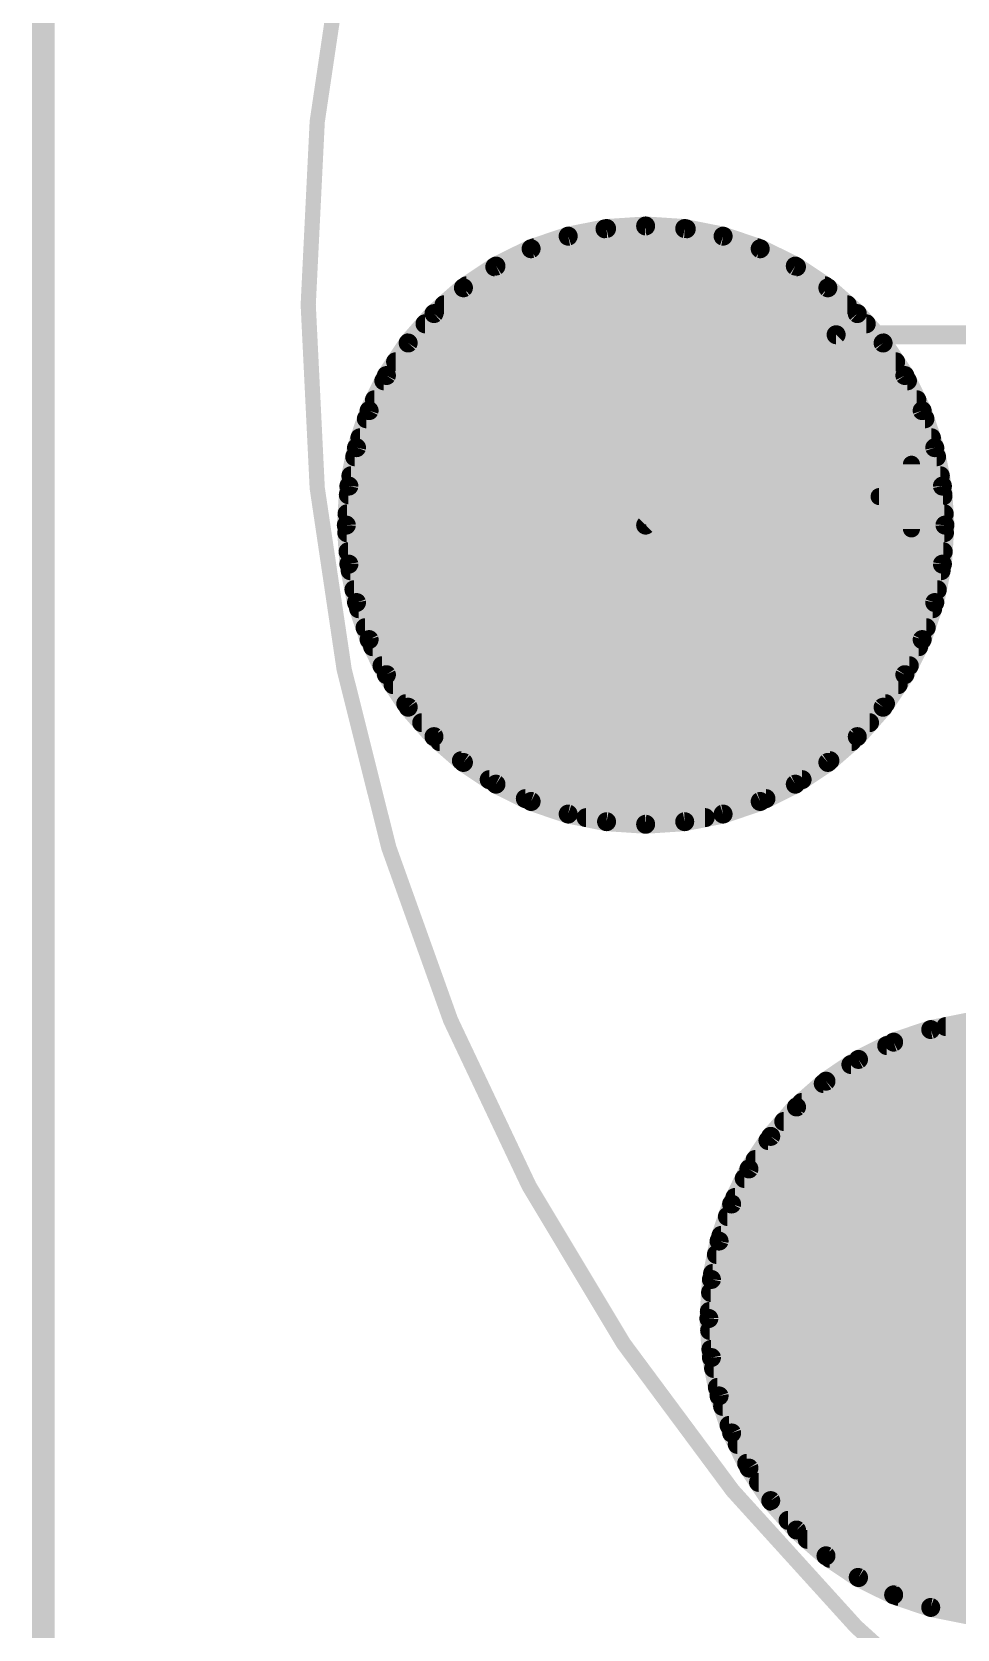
# Model space of a CAD drawing. Extents: x -28.7 to 28.7, y -28.7 to 28.7.
# Drawn here: x -28.69 to -16.33, y -17.71 to 3.65 of the extents above; entities that cross this region are included whole.
import ezdxf

# ---------------------------------------------------------------- set-up
doc = ezdxf.new("R2010")
doc.units = 0
for name, color, linetype in [('16', 132, 'CONTINUOUS'), ('17', 110, 'CONTINUOUS'), ('20', 53, 'CONTINUOUS'), ('21', 41, 'CONTINUOUS'), ('24', 53, 'CONTINUOUS')]:
    doc.layers.add(name, color=color, linetype=linetype)

# ---------------------------------------------------------------- blocks, each defined once
blk = doc.blocks.new('ROUNDP')
at = {"const_width": 0.5}
blk.add_lwpolyline([(0, -0.25, 1), (0, 0.25, 1), (0, -0.25)], format="xyb", dxfattribs=at)

msp = doc.modelspace()

# ---------------------------------------------------------------- linework, layer by layer
at = {"layer": '16'}
for points, const_width in [([(-28.54, -28.54), (-28.54, 28.54)], 0.3048), ([(-21.0125, 1.0202), (-21.5257, 0.9181)], 0.254), ([(-21.0335, 1.016), (-19.9472, 1.016)], 0.254), ([(-20.4903, 1.0544), (-21.0125, 1.0202)], 0.254), ([(-19.9681, 1.0202), (-20.4903, 1.0544)], 0.254), ([(-19.4549, 0.9181), (-19.9681, 1.0202)], 0.254), ([(-22.0212, 0.7499), (-22.4906, 0.5185)], 0.254), ([(-21.5257, 0.9181), (-22.0212, 0.7499)], 0.254), ([(-21.9856, 0.762), (-18.9952, 0.762)], 0.254), ([(-18.9594, 0.7499), (-19.4549, 0.9181)], 0.254), ([(-18.4901, 0.5184), (-18.9594, 0.7499)], 0.254), ([(-22.4906, 0.5185), (-22.9257, 0.2277)], 0.254), ([(-18.055, 0.2277), (-18.4901, 0.5184)], 0.254), ([(-22.5062, 0.508), (-18.4745, 0.508)], 0.254), ([(-22.9257, 0.2277), (-23.3191, -0.1173)], 0.254), ([(-22.8864, 0.254), (-18.0944, 0.254)], 0.254), ([(-17.6616, -0.1174), (-18.055, 0.2277)], 0.254), ([(-23.3191, -0.1173), (-23.6641, -0.5107)], 0.254), ([(-23.1854, 0), (-17.7954, 0)], 0.254), ([(-17.3165, -0.5108), (-17.6616, -0.1174)], 0.254), ([(-23.439, -0.254), (-17.5417, -0.254)], 0.254), ([(-23.6641, -0.5107), (-23.9549, -0.9458)], 0.254), ([(-23.6618, -0.508), (-17.319, -0.508)], 0.254), ([(-17.9442, -0.4), (-20.4903, -2.9461)], 0.254), ([(-10, -0.4), (-17.9442, -0.4)], 0.254), ([(-17.0258, -0.9459), (-17.3165, -0.5108)], 0.254), ([(-23.832, -0.762), (-17.1487, -0.762)], 0.254), ([(-23.9549, -0.9458), (-24.1863, -1.4152)], 0.254), ([(-16.7943, -1.4152), (-17.0258, -0.9459)], 0.254), ([(-23.9895, -1.016), (-16.9912, -1.016)], 0.254), ([(-24.1147, -1.27), (-16.8659, -1.27)], 0.254), ([(-24.1863, -1.4152), (-24.3545, -1.9107)], 0.254), ([(-24.2233, -1.524), (-16.7574, -1.524)], 0.254), ([(-16.6261, -1.9107), (-16.7943, -1.4152)], 0.254), ([(-24.3095, -1.778), (-16.6712, -1.778)], 0.254), ([(-24.3545, -1.9107), (-24.4566, -2.4239)], 0.254), ([(-24.3786, -2.032), (-16.602, -2.032)], 0.254), ([(-16.524, -2.4239), (-16.6261, -1.9107)], 0.254), ([(-24.4566, -2.4239), (-24.4908, -2.9461)], 0.254), ([(-24.4292, -2.286), (-16.5515, -2.286)], 0.254), ([(-16.4898, -2.9461), (-16.524, -2.4239)], 0.254), ([(-24.4642, -2.54), (-16.5164, -2.54)], 0.254), ([(-24.4808, -2.794), (-16.4998, -2.794)], 0.254), ([(-24.4908, -2.9461), (-24.4566, -3.4683)], 0.254), ([(-24.4841, -3.048), (-16.4965, -3.048)], 0.254), ([(-16.524, -3.4683), (-16.4898, -2.9461)], 0.254), ([(-24.4675, -3.302), (-16.5131, -3.302)], 0.254), ([(-24.4566, -3.4683), (-24.3545, -3.9815)], 0.254), ([(-16.6261, -3.9815), (-16.524, -3.4683)], 0.254), ([(-24.4391, -3.556), (-16.5415, -3.556)], 0.254), ([(-24.3886, -3.81), (-16.592, -3.81)], 0.254), ([(-24.3545, -3.9815), (-24.1863, -4.477)], 0.254), ([(-24.3265, -4.064), (-16.6541, -4.064)], 0.254), ([(-16.7943, -4.477), (-16.6261, -3.9815)], 0.254), ([(-24.2402, -4.318), (-16.7404, -4.318)], 0.254), ([(-24.1863, -4.477), (-23.9548, -4.9463)], 0.254), ([(-24.1394, -4.572), (-16.8412, -4.572)], 0.254), ([(-17.0258, -4.9463), (-16.7943, -4.477)], 0.254), ([(-24.0141, -4.826), (-16.9665, -4.826)], 0.254), ([(-23.9548, -4.9463), (-23.6641, -5.3814)], 0.254), ([(-17.3165, -5.3814), (-17.0258, -4.9463)], 0.254), ([(-23.8655, -5.08), (-17.1151, -5.08)], 0.254), ([(-23.6958, -5.334), (-17.2848, -5.334)], 0.254), ([(-23.6641, -5.3814), (-23.3191, -5.7749)], 0.254), ([(-17.6616, -5.7749), (-17.3165, -5.3814)], 0.254), ([(-23.4829, -5.588), (-17.4977, -5.588)], 0.254), ([(-23.3191, -5.7749), (-22.9256, -6.1199)], 0.254), ([(-23.2425, -5.842), (-17.7381, -5.842)], 0.254), ([(-18.055, -6.1199), (-17.6616, -5.7749)], 0.254), ([(-22.9529, -6.096), (-18.0278, -6.096)], 0.254), ([(-22.9256, -6.1199), (-22.4905, -6.4106)], 0.254), ([(-18.4901, -6.4106), (-18.055, -6.1199)], 0.254), ([(-22.5812, -6.35), (-18.3994, -6.35)], 0.254), ([(-22.4905, -6.4106), (-22.0212, -6.6421)], 0.254), ([(-18.9594, -6.6421), (-18.4901, -6.4106)], 0.254), ([(-22.0984, -6.604), (-18.8822, -6.604)], 0.254), ([(-22.0212, -6.6421), (-21.5257, -6.8103)], 0.254), ([(-19.4549, -6.8103), (-18.9594, -6.6421)], 0.254), ([(-21.5257, -6.8103), (-21.0125, -6.9124)], 0.254), ([(-21.2857, -6.858), (-19.6949, -6.858)], 0.254), ([(-21.0125, -6.9124), (-20.4903, -6.9466)], 0.254), ([(-20.4903, -6.9466), (-19.9681, -6.9124)], 0.254), ([(-19.9681, -6.9124), (-19.4549, -6.8103)], 0.254), ([(-16.6802, -9.6921), (-17.1757, -9.8603)], 0.254), ([(-16.167, -9.59), (-16.6802, -9.6921)], 0.254), ([(-16.4786, -9.652), (-14.8112, -9.652)], 0.254), ([(-17.1757, -9.8603), (-17.6451, -10.0917)], 0.254), ([(-17.2684, -9.906), (-14.0213, -9.906)], 0.254), ([(-17.6451, -10.0917), (-18.0802, -10.3825)], 0.254), ([(-17.7472, -10.16), (-13.5425, -10.16)], 0.254), ([(-18.0802, -10.3825), (-18.4736, -10.7275)], 0.254), ([(-18.1161, -10.414), (-13.1736, -10.414)], 0.254), ([(-18.4736, -10.7275), (-18.8186, -11.1209)], 0.254), ([(-18.4058, -10.668), (-12.884, -10.668)], 0.254), ([(-18.6442, -10.922), (-12.6455, -10.922)], 0.254), ([(-18.8186, -11.1209), (-19.1094, -11.556)], 0.254), ([(-18.8554, -11.176), (-12.4343, -11.176)], 0.254), ([(-19.0252, -11.43), (-12.2645, -11.43)], 0.254), ([(-19.1094, -11.556), (-19.3408, -12.0254)], 0.254), ([(-19.1725, -11.684), (-12.1172, -11.684)], 0.254), ([(-19.3408, -12.0254), (-19.509, -12.5209)], 0.254), ([(-19.2977, -11.938), (-11.9919, -11.938)], 0.254), ([(-19.3974, -12.192), (-11.8923, -12.192)], 0.254), ([(-19.4836, -12.446), (-11.8061, -12.446)], 0.254), ([(-19.509, -12.5209), (-19.6111, -13.0341)], 0.254), ([(-19.5446, -12.7), (-11.745, -12.7)], 0.254), ([(-19.6111, -13.0341), (-19.6453, -13.5563)], 0.254), ([(-19.5952, -12.954), (-11.6945, -12.954)], 0.254), ([(-19.6225, -13.208), (-11.6671, -13.208)], 0.254), ([(-19.6453, -13.5563), (-19.6111, -14.0785)], 0.254), ([(-19.6391, -13.462), (-11.6505, -13.462)], 0.254), ([(-19.6348, -13.716), (-11.6548, -13.716)], 0.254), ([(-19.6182, -13.97), (-11.6714, -13.97)], 0.254), ([(-19.6111, -14.0785), (-19.509, -14.5917)], 0.254), ([(-19.5821, -14.224), (-11.7075, -14.224)], 0.254), ([(-19.5316, -14.478), (-11.758, -14.478)], 0.254), ([(-19.509, -14.5917), (-19.3408, -15.0872)], 0.254), ([(-19.4613, -14.732), (-11.8283, -14.732)], 0.254), ([(-19.3751, -14.986), (-11.9145, -14.986)], 0.254), ([(-19.3408, -15.0872), (-19.1093, -15.5565)], 0.254), ([(-19.2654, -15.24), (-12.0242, -15.24)], 0.254), ([(-19.1401, -15.494), (-12.1495, -15.494)], 0.254), ([(-19.1093, -15.5565), (-18.8186, -15.9916)], 0.254), ([(-18.9814, -15.748), (-12.3082, -15.748)], 0.254), ([(-18.8186, -15.9916), (-18.4735, -16.385)], 0.254), ([(-18.8095, -16.002), (-12.4801, -16.002)], 0.254), ([(-18.5867, -16.256), (-12.7029, -16.256)], 0.254), ([(-18.4735, -16.385), (-18.0801, -16.7301)], 0.254), ([(-18.3311, -16.51), (-12.9585, -16.51)], 0.254), ([(-18.0801, -16.7301), (-17.645, -17.0208)], 0.254), ([(-18.0294, -16.764), (-13.2602, -16.764)], 0.254), ([(-17.6492, -17.018), (-13.6404, -17.018)], 0.254), ([(-17.645, -17.0208), (-17.1757, -17.2523)], 0.254), ([(-17.1757, -17.2523), (-16.6802, -17.4205)], 0.254), ([(-17.1175, -17.272), (-14.1721, -17.272)], 0.254), ([(-16.6802, -17.4205), (-16.167, -17.5226)], 0.254)]:
    msp.add_lwpolyline(points, dxfattribs=dict(at, const_width=const_width))
at = {"layer": '16', "const_width": 0.127}
for points in [[(-21.0335, 1.0795, 1), (-21.0335, 0.9525)], [(-21.0166, 1.0836, 1), (-21.0083, 0.9568)], [(-21.0001, 0.9579, 1), (-21.0249, 1.0825)], [(-20.4861, 1.1178, 1), (-20.4945, 0.991)], [(-20.4861, 0.991, 1), (-20.4945, 1.1178)], [(-19.9557, 1.0824, 1), (-19.9805, 0.9579)], [(-19.9723, 0.9568, 1), (-19.964, 1.0835)], [(-19.9472, 0.9525, 1), (-19.9472, 1.0795)], [(-22.0417, 0.81, 1), (-22.0008, 0.6898)], [(-21.9932, 0.693, 1), (-22.0493, 0.8069)], [(-21.9856, 0.8255, 1), (-21.9856, 0.6985)], [(-21.5381, 0.9804, 1), (-21.5133, 0.8558)], [(-21.5053, 0.858, 1), (-21.5461, 0.9782)], [(-19.4345, 0.9782, 1), (-19.4753, 0.8579)], [(-19.4673, 0.8558, 1), (-19.4425, 0.9803)], [(-18.9313, 0.8068, 1), (-18.9875, 0.6929)], [(-18.9952, 0.6985, 1), (-18.9952, 0.8255)], [(-18.9798, 0.6897, 1), (-18.939, 0.81)], [(-22.4553, 0.4657, 1), (-22.5259, 0.5713)], [(-18.4548, 0.5712, 1), (-18.5254, 0.4656)], [(-22.5062, 0.5715, 1), (-22.5062, 0.4445)], [(-22.5187, 0.5754, 1), (-22.4625, 0.4615)], [(-18.5182, 0.4615, 1), (-18.462, 0.5754)], [(-18.4745, 0.4445, 1), (-18.4745, 0.5715)], [(-22.961, 0.2805, 1), (-22.8904, 0.1749)], [(-22.8838, 0.18, 1), (-22.9675, 0.2755)], [(-22.8864, 0.3175, 1), (-22.8864, 0.1905)], [(-18.0131, 0.2754, 1), (-18.0968, 0.1799)], [(-18.0944, 0.1905, 1), (-18.0944, 0.3175)], [(-18.0903, 0.1749, 1), (-18.0197, 0.2805)], [(-23.2714, -0.1592, 1), (-23.3669, -0.0754)], [(-23.1854, 0.0635, 1), (-23.1854, -0.0635)], [(-17.7954, -0.0635, 1), (-17.7954, 0.0635)], [(-17.6138, -0.0755, 1), (-17.7093, -0.1592)], [(-23.439, -0.1905, 1), (-23.439, -0.3175)], [(-23.361, -0.0695, 1), (-23.2772, -0.165)], [(-17.7034, -0.1651, 1), (-17.6197, -0.0696)], [(-17.5417, -0.3175, 1), (-17.5417, -0.1905)], [(-23.7119, -0.4689, 1), (-23.6164, -0.5526)], [(-23.6618, -0.4445, 1), (-23.6618, -0.5715)], [(-23.6113, -0.546, 1), (-23.7169, -0.4754)], [(-17.9442, -0.3365, 1), (-17.9442, -0.4635)], [(-17.8993, -0.4449, 1), (-17.9891, -0.3551)], [(-17.2637, -0.4755, 1), (-17.3693, -0.5461)], [(-17.3643, -0.5526, 1), (-17.2688, -0.4689)], [(-17.319, -0.5715, 1), (-17.319, -0.4445)], [(-23.832, -0.6985, 1), (-23.832, -0.8255)], [(-17.1487, -0.8255, 1), (-17.1487, -0.6985)], [(-24.0077, -0.9105, 1), (-23.9021, -0.9811)], [(-23.8979, -0.9739, 1), (-24.0118, -0.9177)], [(-16.9688, -0.9178, 1), (-17.0827, -0.974)], [(-17.0786, -0.9812, 1), (-16.973, -0.9106)], [(-23.9895, -0.9525, 1), (-23.9895, -1.0795)], [(-16.9912, -1.0795, 1), (-16.9912, -0.9525)], [(-24.1147, -1.2065, 1), (-24.1147, -1.3335)], [(-16.8659, -1.3335, 1), (-16.8659, -1.2065)], [(-24.2233, -1.4605, 1), (-24.2233, -1.5875)], [(-24.2433, -1.3871, 1), (-24.1294, -1.4432)], [(-24.1262, -1.4356, 1), (-24.2464, -1.3947)], [(-16.7342, -1.3948, 1), (-16.8545, -1.4356)], [(-16.8513, -1.4433, 1), (-16.7374, -1.3871)], [(-16.7574, -1.5875, 1), (-16.7574, -1.4605)], [(-24.3095, -1.7145, 1), (-24.3095, -1.8415)], [(-16.6712, -1.8415, 1), (-16.6712, -1.7145)], [(-24.3786, -1.9685, 1), (-24.3786, -2.0955)], [(-24.4146, -1.8903, 1), (-24.2944, -1.9311)], [(-24.2922, -1.9231, 1), (-24.4168, -1.8983)], [(-16.5639, -1.8983, 1), (-16.6884, -1.9231)], [(-16.6863, -1.9311, 1), (-16.566, -1.8903)], [(-16.602, -2.0955, 1), (-16.602, -1.9685)], [(-24.5189, -2.4115, 1), (-24.3943, -2.4363)], [(-24.3932, -2.4281, 1), (-24.52, -2.4198)], [(-24.4292, -2.2225, 1), (-24.4292, -2.3495)], [(-16.4607, -2.4198, 1), (-16.5874, -2.4281)], [(-16.5863, -2.4363, 1), (-16.4618, -2.4115)], [(-16.5515, -2.3495, 1), (-16.5515, -2.2225)], [(-24.4642, -2.4765, 1), (-24.4642, -2.6035)], [(-16.5164, -2.6035, 1), (-16.5164, -2.4765)], [(-24.4808, -2.7305, 1), (-24.4808, -2.8575)], [(-16.4998, -2.8575, 1), (-16.4998, -2.7305)], [(-24.4274, -2.9419, 1), (-24.5542, -2.9503)], [(-24.5542, -2.9419, 1), (-24.4274, -2.9503)], [(-24.4841, -2.9845, 1), (-24.4841, -3.1115)], [(-20.5352, -2.9012, 1), (-20.4454, -2.991)], [(-16.4264, -2.9503, 1), (-16.5532, -2.9419)], [(-16.5532, -2.9503, 1), (-16.4264, -2.9419)], [(-16.4965, -3.1115, 1), (-16.4965, -2.9845)], [(-24.4675, -3.2385, 1), (-24.4675, -3.3655)], [(-16.5131, -3.3655, 1), (-16.5131, -3.2385)], [(-24.3943, -3.4559, 1), (-24.5188, -3.4807)], [(-24.5199, -3.4724, 1), (-24.3932, -3.4641)], [(-16.5874, -3.4641, 1), (-16.4607, -3.4724)], [(-16.4618, -3.4807, 1), (-16.5863, -3.4559)], [(-24.4391, -3.4925, 1), (-24.4391, -3.6195)], [(-16.5415, -3.6195, 1), (-16.5415, -3.4925)], [(-24.3886, -3.7465, 1), (-24.3886, -3.8735)], [(-16.592, -3.8735, 1), (-16.592, -3.7465)], [(-24.2943, -3.9611, 1), (-24.4146, -4.0019)], [(-24.4167, -3.9939, 1), (-24.2922, -3.9691)], [(-24.3265, -4.0005, 1), (-24.3265, -4.1275)], [(-16.6884, -3.9691, 1), (-16.5639, -3.9939)], [(-16.566, -4.0019, 1), (-16.6863, -3.9611)], [(-16.6541, -4.1275, 1), (-16.6541, -4.0005)], [(-24.2402, -4.2545, 1), (-24.2402, -4.3815)], [(-16.7404, -4.3815, 1), (-16.7404, -4.2545)], [(-24.1293, -4.4489, 1), (-24.2432, -4.5051)], [(-24.2464, -4.4974, 1), (-24.1261, -4.4566)], [(-24.1394, -4.5085, 1), (-24.1394, -4.6355)], [(-16.8545, -4.4566, 1), (-16.7342, -4.4974)], [(-16.7374, -4.5051, 1), (-16.8513, -4.4489)], [(-16.8412, -4.6355, 1), (-16.8412, -4.5085)], [(-24.0141, -4.7625, 1), (-24.0141, -4.8895)], [(-23.902, -4.911, 1), (-24.0076, -4.9816)], [(-24.0118, -4.9744, 1), (-23.8979, -4.9182)], [(-17.0827, -4.9182, 1), (-16.9688, -4.9744)], [(-16.973, -4.9816, 1), (-17.0786, -4.911)], [(-16.9665, -4.8895, 1), (-16.9665, -4.7625)], [(-23.8655, -5.0165, 1), (-23.8655, -5.1435)], [(-17.1151, -5.1435, 1), (-17.1151, -5.0165)], [(-23.6958, -5.2705, 1), (-23.6958, -5.3975)], [(-23.6163, -5.3396, 1), (-23.7118, -5.4233)], [(-23.7169, -5.4167, 1), (-23.6113, -5.3461)], [(-17.3693, -5.3461, 1), (-17.2637, -5.4167)], [(-17.2688, -5.4233, 1), (-17.3643, -5.3396)], [(-17.2848, -5.3975, 1), (-17.2848, -5.2705)], [(-23.4829, -5.5245, 1), (-23.4829, -5.6515)], [(-17.4977, -5.6515, 1), (-17.4977, -5.5245)], [(-23.2772, -5.7271, 1), (-23.3609, -5.8226)], [(-23.3668, -5.8167, 1), (-23.2713, -5.733)], [(-23.2425, -5.7785, 1), (-23.2425, -5.9055)], [(-17.7381, -5.9055, 1), (-17.7381, -5.7785)], [(-17.7093, -5.733, 1), (-17.6138, -5.8167)], [(-17.6197, -5.8226, 1), (-17.7034, -5.7271)], [(-22.9529, -6.0325, 1), (-22.9529, -6.1595)], [(-18.0278, -6.1595, 1), (-18.0278, -6.0325)], [(-22.8903, -6.0671, 1), (-22.9609, -6.1727)], [(-22.9675, -6.1676, 1), (-22.8838, -6.0721)], [(-18.0968, -6.0721, 1), (-18.0131, -6.1676)], [(-18.0197, -6.1727, 1), (-18.0903, -6.0671)], [(-22.5812, -6.2865, 1), (-22.5812, -6.4135)], [(-22.4624, -6.3537, 1), (-22.5186, -6.4676)], [(-22.5258, -6.4634, 1), (-22.4552, -6.3578)], [(-18.5254, -6.3578, 1), (-18.4548, -6.4634)], [(-18.462, -6.4676, 1), (-18.5182, -6.3537)], [(-18.3994, -6.4135, 1), (-18.3994, -6.2865)], [(-22.0984, -6.5405, 1), (-22.0984, -6.6675)], [(-22.0008, -6.5819, 1), (-22.0416, -6.7022)], [(-22.0493, -6.699, 1), (-21.9931, -6.5851)], [(-18.9875, -6.5851, 1), (-18.9313, -6.699)], [(-18.939, -6.7022, 1), (-18.9798, -6.5819)], [(-18.8822, -6.6675, 1), (-18.8822, -6.5405)], [(-21.5133, -6.748, 1), (-21.5381, -6.8725)], [(-21.5461, -6.8704, 1), (-21.5053, -6.7501)], [(-21.2857, -6.7945, 1), (-21.2857, -6.9215)], [(-21.0083, -6.849, 1), (-21.0166, -6.9757)], [(-21.0249, -6.9746, 1), (-21.0001, -6.8501)], [(-20.4945, -6.8832, 1), (-20.4861, -7.01)], [(-20.4945, -7.01, 1), (-20.4861, -6.8832)], [(-19.9805, -6.8501, 1), (-19.9557, -6.9746)], [(-19.964, -6.9757, 1), (-19.9723, -6.849)], [(-19.6949, -6.9215, 1), (-19.6949, -6.7945)], [(-19.4753, -6.7501, 1), (-19.4345, -6.8704)], [(-19.4425, -6.8725, 1), (-19.4673, -6.748)], [(-16.6926, -9.6298, 1), (-16.6678, -9.7544)], [(-16.6598, -9.7522, 1), (-16.7006, -9.632)], [(-16.4786, -9.5885, 1), (-16.4786, -9.7155)], [(-17.2684, -9.8425, 1), (-17.2684, -9.9695)], [(-17.1962, -9.8002, 1), (-17.1553, -9.9204)], [(-17.1477, -9.9172, 1), (-17.2038, -9.8033)], [(-17.7472, -10.0965, 1), (-17.7472, -10.2235)], [(-17.6732, -10.0348, 1), (-17.617, -10.1487)], [(-17.6098, -10.1445, 1), (-17.6804, -10.0389)], [(-18.1161, -10.3505, 1), (-18.1161, -10.4775)], [(-18.1155, -10.3297, 1), (-18.0449, -10.4353)], [(-18.0383, -10.4302, 1), (-18.122, -10.3347)], [(-18.5155, -10.6797, 1), (-18.4317, -10.7752)], [(-18.4259, -10.7694, 1), (-18.5214, -10.6856)], [(-18.4058, -10.6045, 1), (-18.4058, -10.7315)], [(-18.6442, -10.8585, 1), (-18.6442, -10.9855)], [(-18.8554, -11.1125, 1), (-18.8554, -11.2395)], [(-18.8664, -11.0791, 1), (-18.7709, -11.1628)], [(-18.7658, -11.1562, 1), (-18.8714, -11.0856)], [(-19.0252, -11.3665, 1), (-19.0252, -11.4935)], [(-19.1622, -11.5207, 1), (-19.0566, -11.5913)], [(-19.0524, -11.5841, 1), (-19.1663, -11.5279)], [(-19.1725, -11.6205, 1), (-19.1725, -11.7475)], [(-19.3978, -11.9973, 1), (-19.2839, -12.0534)], [(-19.2807, -12.0458, 1), (-19.4009, -12.0049)], [(-19.2977, -11.8745, 1), (-19.2977, -12.0015)], [(-19.3974, -12.1285, 1), (-19.3974, -12.2555)], [(-19.4836, -12.3825, 1), (-19.4836, -12.5095)], [(-19.5446, -12.6365, 1), (-19.5446, -12.7635)], [(-19.5691, -12.5005, 1), (-19.4489, -12.5413)], [(-19.4467, -12.5333, 1), (-19.5713, -12.5085)], [(-19.6734, -13.0217, 1), (-19.5488, -13.0465)], [(-19.5477, -13.0383, 1), (-19.6745, -13.03)], [(-19.5952, -12.8905, 1), (-19.5952, -13.0175)], [(-19.6225, -13.1445, 1), (-19.6225, -13.2715)], [(-19.5819, -13.5521, 1), (-19.7087, -13.5605)], [(-19.6391, -13.3985, 1), (-19.6391, -13.5255)], [(-19.7087, -13.5521, 1), (-19.5819, -13.5605)], [(-19.6348, -13.6525, 1), (-19.6348, -13.7795)], [(-19.6182, -13.9065, 1), (-19.6182, -14.0335)], [(-19.5488, -14.0661, 1), (-19.6733, -14.0909)], [(-19.6744, -14.0826, 1), (-19.5477, -14.0743)], [(-19.5821, -14.1605, 1), (-19.5821, -14.2875)], [(-19.5316, -14.4145, 1), (-19.5316, -14.5415)], [(-19.4488, -14.5713, 1), (-19.5691, -14.6121)], [(-19.5712, -14.6041, 1), (-19.4467, -14.5793)], [(-19.4613, -14.6685, 1), (-19.4613, -14.7955)], [(-19.3751, -14.9225, 1), (-19.3751, -15.0495)], [(-19.2838, -15.0591, 1), (-19.3977, -15.1153)], [(-19.4009, -15.1076, 1), (-19.2806, -15.0668)], [(-19.2654, -15.1765, 1), (-19.2654, -15.3035)], [(-19.1401, -15.4305, 1), (-19.1401, -15.5575)], [(-19.0565, -15.5212, 1), (-19.1621, -15.5918)], [(-19.1663, -15.5846, 1), (-19.0524, -15.5284)], [(-18.9814, -15.6845, 1), (-18.9814, -15.8115)], [(-18.7708, -15.9498, 1), (-18.8663, -16.0335)], [(-18.8095, -15.9385, 1), (-18.8095, -16.0655)], [(-18.8714, -16.0269, 1), (-18.7658, -15.9563)], [(-18.5867, -16.1925, 1), (-18.5867, -16.3195)], [(-18.4317, -16.3373, 1), (-18.5154, -16.4328)], [(-18.5213, -16.4269, 1), (-18.4258, -16.3432)], [(-18.3311, -16.4465, 1), (-18.3311, -16.5735)], [(-18.0448, -16.6773, 1), (-18.1154, -16.7829)], [(-18.122, -16.7778, 1), (-18.0383, -16.6823)], [(-18.0294, -16.7005, 1), (-18.0294, -16.8275)], [(-17.6492, -16.9545, 1), (-17.6492, -17.0815)], [(-17.6169, -16.9639, 1), (-17.6731, -17.0778)], [(-17.6803, -17.0736, 1), (-17.6097, -16.968)], [(-17.1553, -17.1921, 1), (-17.1961, -17.3124)], [(-17.2038, -17.3092, 1), (-17.1476, -17.1953)], [(-17.1175, -17.2085, 1), (-17.1175, -17.3355)], [(-16.6678, -17.3582, 1), (-16.6926, -17.4827)], [(-16.7006, -17.4806, 1), (-16.6598, -17.3603)]]:
    msp.add_lwpolyline(points, format="xyb", dxfattribs=at)
at = {"layer": '20', "const_width": 0.2032}
msp.add_lwpolyline([(0, -25, 1), (0, 25, 1), (0, -25)], format="xyb", dxfattribs=at)
at = {"layer": '21', "const_width": 0.1143}
for points in [[(-16.8804, -2.1323, 1), (-16.9947, -2.1323)], [(-17.3697, -2.5073, 1), (-17.3697, -2.6216)], [(-16.5054, -2.6216, 1), (-16.5054, -2.5073)], [(-16.9947, -2.9966, 1), (-16.8804, -2.9966)]]:
    msp.add_lwpolyline(points, format="xyb", dxfattribs=at)
at = {"layer": '21', "const_width": 0.2286}
for points in [[(-16.9375, -2.1323), (-16.9375, -2.9966)], [(-17.3697, -2.5644), (-16.5054, -2.5644)]]:
    msp.add_lwpolyline(points, dxfattribs=at)
at = {"layer": '24'}
msp.add_point((-20.4903, -2.9461), dxfattribs=at)

# ---------------------------------------------------------------- block references
at = {"layer": '17', "xscale": 4.572, "yscale": 4.572, "rotation": 180}
for p in [(-20.4903, -2.9461), (-20.4903, -2.9461), (-15.6448, -13.5563), (-15.6448, -13.5563)]:
    msp.add_blockref('ROUNDP', p, dxfattribs=at)

doc.saveas('drawing.dxf')
